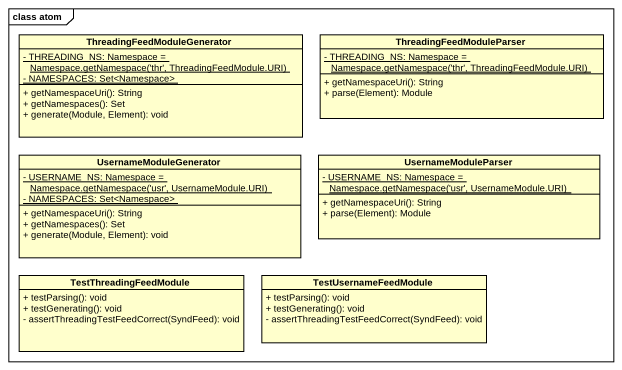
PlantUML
@startuml
mainframe class atom
hide circle
hide empty members
skinparam classAttributeIconSize 0
class ThreadingFeedModuleGenerator {
  {static} {field} - THREADING_NS: Namespace = Namespace.getNamespace('thr', ThreadingFeedModule.URI)
  {static} - NAMESPACES: Set<Namespace>
  + getNamespaceUri(): String
  + getNamespaces(): Set
  + generate(Module, Element): void
}
class ThreadingFeedModuleParser {
  {static} {field} - THREADING_NS: Namespace = Namespace.getNamespace('thr', ThreadingFeedModule.URI)
  + getNamespaceUri(): String
  + parse(Element): Module
}
class UsernameModuleGenerator {
  {static} {field} - USERNAME_NS: Namespace = Namespace.getNamespace('usr', UsernameModule.URI)
  {static} - NAMESPACES: Set<Namespace>
  + getNamespaceUri(): String
  + getNamespaces(): Set
  + generate(Module, Element): void
}
class UsernameModuleParser {
  {static} {field} - USERNAME_NS: Namespace = Namespace.getNamespace('usr', UsernameModule.URI)
  + getNamespaceUri(): String
  + parse(Element): Module
}
class TestThreadingFeedModule {
  + testParsing(): void
  + testGenerating(): void
  - assertThreadingTestFeedCorrect(SyndFeed): void
}
class TestUsernameFeedModule {
  + testParsing(): void
  + testGenerating(): void
  - assertThreadingTestFeedCorrect(SyndFeed): void
}
@enduml
